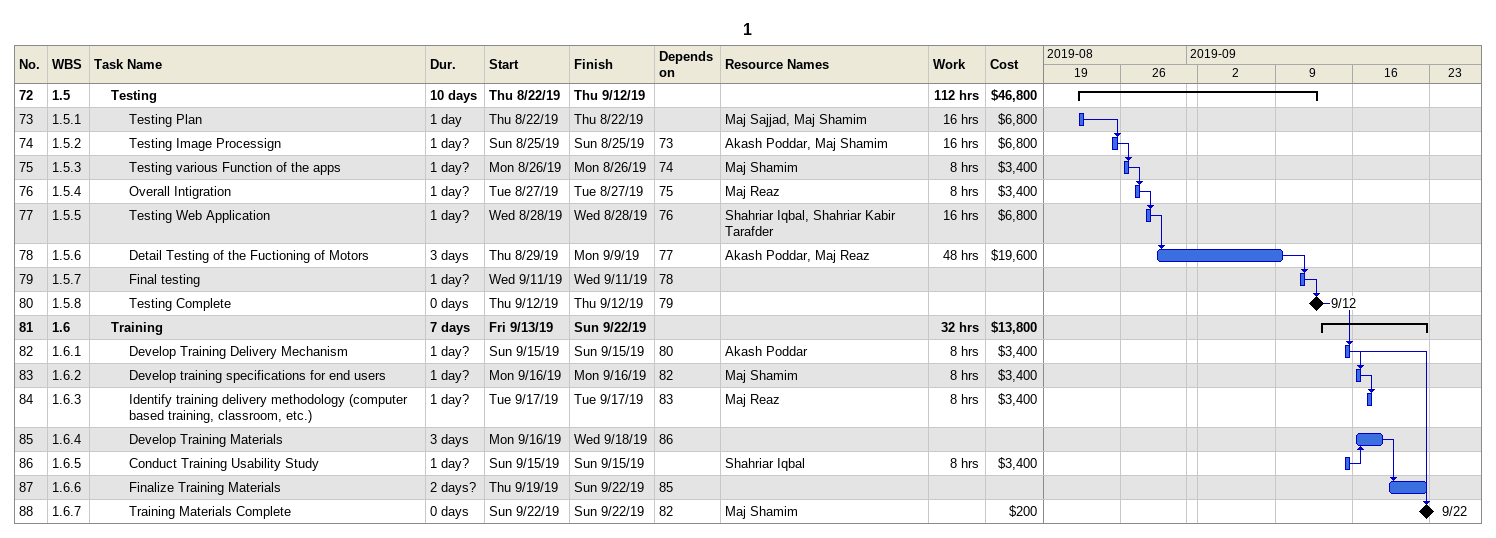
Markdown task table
1

| ID | WBS | Task | Duration | Start | Finish | Predecessors | Resources | Work (h) | Cost ($) |
|---|---|---|---|---|---|---|---|---|---|
| 72 | 1.5 | **Testing** | 10d | 2019-08-22 | 2019-09-12 |  |  | 112 | 46800 |
| 73 | 1.5.1 | Testing Plan | 1d | 2019-08-22 | 2019-08-22 |  | Maj Sajjad, Maj Shamim | 16 | 6800 |
| 74 | 1.5.2 | Testing Image Processign | 1d? | 2019-08-25 | 2019-08-25 | 73 | Akash Poddar, Maj Shamim | 16 | 6800 |
| 75 | 1.5.3 | Testing various Function of the apps | 1d? | 2019-08-26 | 2019-08-26 | 74 | Maj Shamim | 8 | 3400 |
| 76 | 1.5.4 | Overall Intigration | 1d? | 2019-08-27 | 2019-08-27 | 75 | Maj Reaz | 8 | 3400 |
| 77 | 1.5.5 | Testing Web Application | 1d? | 2019-08-28 | 2019-08-28 | 76 | Shahriar Iqbal, Shahriar Kabir Tarafder | 16 | 6800 |
| 78 | 1.5.6 | Detail Testing of the Fuctioning of Motors | 3d | 2019-08-29 | 2019-09-09 | 77 | Akash Poddar, Maj Reaz | 48 | 19600 |
| 79 | 1.5.7 | Final testing | 1d? | 2019-09-11 | 2019-09-11 | 78 |  |  |  |
| 80 | 1.5.8 | Testing Complete | 0d | 2019-09-12 | 2019-09-12 | 79 |  |  |  |
| 81 | 1.6 | **Training** | 7d | 2019-09-13 | 2019-09-22 |  |  | 32 | 13800 |
| 82 | 1.6.1 | Develop Training Delivery Mechanism | 1d? | 2019-09-15 | 2019-09-15 | 80 | Akash Poddar | 8 | 3400 |
| 83 | 1.6.2 | Develop training specifications for end users | 1d? | 2019-09-16 | 2019-09-16 | 82 | Maj Shamim | 8 | 3400 |
| 84 | 1.6.3 | Identify training delivery methodology (computer based training, classroom, etc.) | 1d? | 2019-09-17 | 2019-09-17 | 83 | Maj Reaz | 8 | 3400 |
| 85 | 1.6.4 | Develop Training Materials | 3d | 2019-09-16 | 2019-09-18 | 86 |  |  |  |
| 86 | 1.6.5 | Conduct Training Usability Study | 1d? | 2019-09-15 | 2019-09-15 |  | Shahriar Iqbal | 8 | 3400 |
| 87 | 1.6.6 | Finalize Training Materials | 2d? | 2019-09-19 | 2019-09-22 | 85 |  |  |  |
| 88 | 1.6.7 | Training Materials Complete | 0d | 2019-09-22 | 2019-09-22 | 82 | Maj Shamim |  | 200 |
